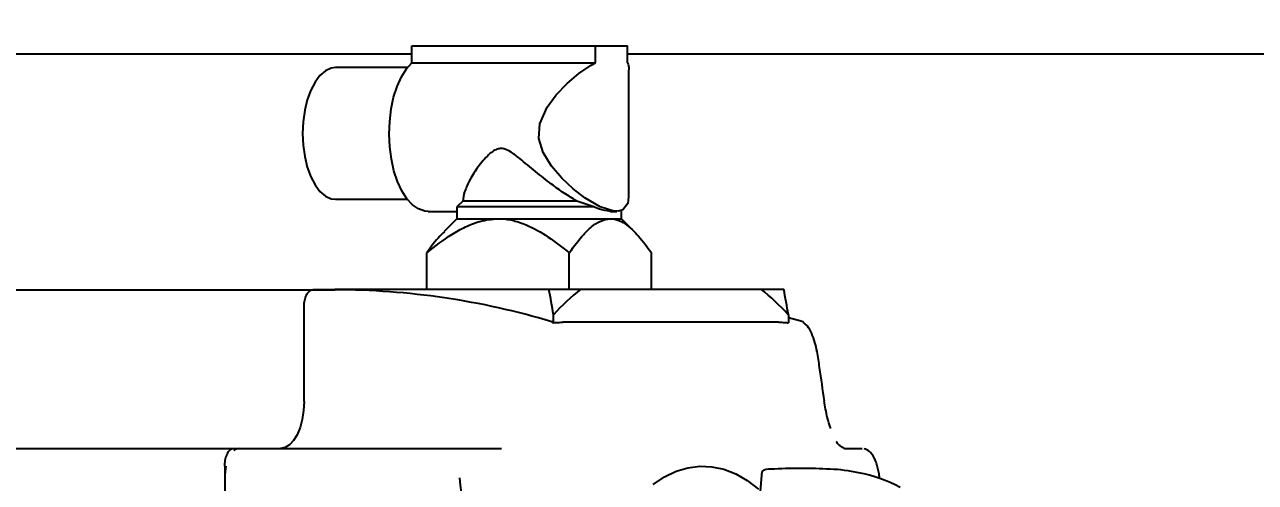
# Model space of a CAD drawing. Header units: inches. Extents: x -347369 to -260369, y 119522 to 149869.
# Drawn here: x -325269.2 to -325059.6, y 140628.3 to 140706.2 of the extents above; entities that cross this region are included whole.
import ezdxf

# ---------------------------------------------------------------- set-up
doc = ezdxf.new("R2010")
doc.units = ezdxf.units.IN
doc.header["$LTSCALE"] = 300
doc.layers.add('MACCHINA', color=40, linetype='Continuous')
doc.layers.add('QUOTE', color=7, linetype='Continuous')
doc.styles.get("Standard").update_dxf_attribs({"font": 'romans.shx'})
doc.dimstyles.new('sc1a100_pollici', dxfattribs={"dimscale": 100, "dimtxt": 3, "dimasz": 3, "dimexe": 0, "dimexo": 0, "dimgap": 1, "dimtad": 1, "dimzin": 12, "dimdsep": 46, "dimtxsty": 'Standard', "dimblk": 'CLOSEDBLANK', "dimcen": 1, "dimclrd": 253, "dimclre": 253, "dimclrt": 2, "dimadec": 0, "dimazin": 3, "dimtfac": 1, "dimtmove": 0, "dimatfit": 1, "dimldrblk": 'CLOSEDBLANK', "dimfxl": 1, "dimtolj": 1, "dimtzin": 0, "dimarcsym": 0})

# ---------------------------------------------------------------- blocks, each defined once
blk = doc.blocks.new('_ClosedBlank')
at = {"color": 0, "linetype": 'ByBlock', "lineweight": -2}
for p, q in [((-1, 0.16667), (0, 0)), ((-1, 0.16667), (-1, -0.16667)), ((0, 0), (-1, -0.16667))]:
    blk.add_line(p, q, dxfattribs=at)
blk = doc.blocks.new('*D16')
at = {"layer": 'Defpoints', "color": 0, "transparency": 16777216}
for p in [(-307383.62, 144199.66), (-325383.62, 140999.66), (-307383.62, 139125.63)]:
    blk.add_point(p, dxfattribs=at)
at = {"layer": 'QUOTE', "color": 253, "lineweight": -2, "transparency": 16777216}
for p, q in [((-325383.62, 140999.66), (-325383.62, 144199.66)), ((-325083.62, 144199.66), (-307683.62, 144199.66)), ((-307383.62, 139125.63), (-307383.62, 144199.66))]:
    blk.add_line(p, q, dxfattribs=at)
at = {"layer": 'QUOTE', "color": 253, "lineweight": -2, "transparency": 16777216, "xscale": 300, "yscale": 300, "zscale": 300, "rotation": 180}
blk.add_blockref('_ClosedBlank', (-325383.62, 144199.66), dxfattribs=at)
at = {"layer": 'QUOTE', "color": 253, "lineweight": -2, "transparency": 16777216, "xscale": 300, "yscale": 300, "zscale": 300}
blk.add_blockref('_ClosedBlank', (-307383.62, 144199.66), dxfattribs=at)
at = {"layer": 'QUOTE', "color": 2, "transparency": 16777216, "char_height": 300, "attachment_point": 5}
for s, insert in [('\\A1;18000', (-316383.62, 144449.66)), ('\\A1;[59\'-0 11/16"]', (-316383.62, 143871.08))]:
    blk.add_mtext(s, dxfattribs=dict(at, insert=insert))
blk = doc.blocks.new('*D20')
at = {"layer": 'Defpoints', "color": 0, "transparency": 16777216}
for p in [(-322483.62, 142999.66), (-325383.62, 140999.66), (-322483.62, 140399.66)]:
    blk.add_point(p, dxfattribs=at)
at = {"layer": 'QUOTE', "color": 253, "lineweight": -2, "transparency": 16777216}
for p, q in [((-325383.62, 140999.66), (-325383.62, 142999.66)), ((-325083.62, 142999.66), (-322783.62, 142999.66)), ((-322483.62, 140399.66), (-322483.62, 142999.66))]:
    blk.add_line(p, q, dxfattribs=at)
at = {"layer": 'QUOTE', "color": 253, "lineweight": -2, "transparency": 16777216, "xscale": 300, "yscale": 300, "zscale": 300, "rotation": 180}
blk.add_blockref('_ClosedBlank', (-325383.62, 142999.66), dxfattribs=at)
at = {"layer": 'QUOTE', "color": 253, "lineweight": -2, "transparency": 16777216, "xscale": 300, "yscale": 300, "zscale": 300}
blk.add_blockref('_ClosedBlank', (-322483.62, 142999.66), dxfattribs=at)
at = {"layer": 'QUOTE', "color": 2, "transparency": 16777216, "char_height": 300, "attachment_point": 5}
for s, insert in [('\\A1;2900', (-323933.62, 143249.66)), ('\\A1;[9\'-6 3/16"]', (-323933.62, 142671.08))]:
    blk.add_mtext(s, dxfattribs=dict(at, insert=insert))
blk = doc.blocks.new('A$C27be3406')
at = {"layer": 'MACCHINA'}
for p, q in [((180.34, 1700.05), (180.34, 1702.9)), ((180.34, 1702.9), (217.08, 1702.9)), ((211.58, 1700.05), (211.58, 1702.9)), ((217.08, 1700.05), (217.08, 1702.9)), ((180.34, 1701.5), (-402.5, 1701.5)), ((180.34, 1700.05), (211.58, 1700.05)), ((457.5, 1701.5), (217.08, 1701.5)), ((179.55, 1699.2), (167.33, 1699.2)), ((217.26, 1677.21), (217.26, 1698.82)), ((167.33, 1676.8), (179.55, 1676.8)), ((189.02, 1676.51), (188.01, 1675.5)), ((188.01, 1675.5), (188.01, 1673.5)), ((211.33, 1675.5), (188.01, 1675.5)), ((208.43, 1676.5), (189.02, 1676.5)), ((211.33, 1675.5), (208.43, 1676.5)), ((216.01, 1673.5), (216.01, 1674.9)), ((183.09, 1674.75), (188.01, 1674.75)), ((188.01, 1673.5), (185.85, 1671.33)), ((188.01, 1673.5), (216.01, 1673.5)), ((214.14, 1674.75), (215.22, 1674.75)), ((218.18, 1671.33), (216.01, 1673.5)), ((182.89, 1661.5), (182.89, 1667.7)), ((207.14, 1661.5), (207.14, 1667.7)), ((221.14, 1661.5), (221.14, 1667.7)), ((18.19, 1661.4), (167.21, 1661.4)), ((167.21, 1661.4), (163.46, 1661.4)), ((167.21, 1661.5), (243.69, 1661.5)), ((167.21, 1661.5), (167.21, 1661.4)), ((161.96, 1642.4), (161.96, 1658.4)), ((204.45, 1655.79), (204.45, 1657.16)), ((244.45, 1657.16), (244.45, 1655.79)), ((246.83, 1655.98), (244.45, 1656.63)), ((204.15, 1655.96), (204.45, 1655.79)), ((242.85, 1655.87), (206.05, 1655.87)), ((247.16, 1655.68), (246.84, 1655.98)), ((247.47, 1655.4), (247.3, 1655.56)), ((60.64, 1634.4), (150.96, 1634.4)), ((190.19, 1634.4), (195.59, 1634.4)), ((253.29, 1634.82), (254.09, 1634.4)), ((254.09, 1634.4), (257.05, 1634.4)), ((148.46, 1631.4), (148.46, 1536.4)), ((239.96, 1630.47), (238.83, 1617.65))]:
    blk.add_line(p, q, dxfattribs=at)
at = {"layer": 'MACCHINA', "flags": 128}
for points in [[(183.09, 1674.75), (182.55, 1674.79), (181.47, 1675.15), (180.44, 1675.85), (179.49, 1676.89), (178.62, 1678.22), (177.88, 1679.81), (177.28, 1681.63), (176.84, 1683.61), (176.57, 1685.72), (176.47, 1687.89), (176.55, 1690.06), (176.8, 1692.17), (177.23, 1694.18), (177.82, 1696.01), (178.54, 1697.63), (179.39, 1698.99), (180.34, 1700.05)], [(217.23, 1677.21), (217.14, 1676.11), (216.28, 1674.98), (215.53, 1674.77), (214.55, 1674.81), (212.38, 1675.54), (209.79, 1677.06), (207.83, 1678.56), (205.89, 1680.37), (204.14, 1682.41), (202.69, 1684.79), (201.98, 1687.17), (202.14, 1689.67), (203.38, 1692.48), (204.93, 1694.58), (206.77, 1696.49), (208.77, 1698.19), (210.87, 1699.64), (211.58, 1700.05)], [(167.33, 1699.2), (166.58, 1699.1), (165.6, 1698.65), (164.68, 1697.86), (163.84, 1696.76), (163.11, 1695.37), (162.52, 1693.74), (162.09, 1691.94), (161.82, 1690), (161.73, 1688)], [(161.73, 1688), (161.82, 1686), (162.09, 1684.06), (162.52, 1682.26), (163.11, 1680.63), (163.84, 1679.24), (164.68, 1678.14), (165.6, 1677.35), (166.58, 1676.9), (167.33, 1676.8)], [(161.96, 1642.4), (161.89, 1640.84), (161.66, 1639.34), (161.29, 1637.96), (160.79, 1636.74), (160.18, 1635.75), (159.49, 1635.01), (158.74, 1634.55), (157.96, 1634.4)], [(221.41, 1628.26), (223.35, 1629.55), (225.34, 1630.51), (227.36, 1631.13), (229.4, 1631.39), (231.44, 1631.3), (233.47, 1630.86), (235.48, 1630.08), (237.44, 1628.95), (239.35, 1627.49)]]:
    blk.add_lwpolyline(points, dxfattribs=at)
at = {"layer": 'MACCHINA'}
for centre, radius, start, end in [((167.13, 1532.69), 128.71, 73.2879, 89.9651), ((-219.23, 1584.65), 429.84, 9.7114, 10.2989), ((233.99, 1630.3), 39.92, 128.6068, 137.7217), ((214.91, 1630.3), 39.92, 42.2783, 51.3932), ((-179.23, 1584.65), 429.84, 9.7114, 10.2989), ((151.04, 1632.81), 1.59, 92.7999, 131.4059), ((157.76, 1629.44), 9.3, 167.8071, 180.2504), ((241.17, 1628.94), 1.95, 81.6638, 128.3413), ((246.52, 1534.38), 96.62, 86.9927, 93.0073), ((250.5, 1603.1), 27.79, 77.7078, 87.7445), ((251.69, 1605.56), 25.15, 61.9829, 79.1663)]:
    blk.add_arc(centre, radius, start, end, dxfattribs=at)
for points, knots in [([(217.08, 1700.05), (217.19, 1699.72), (217.31, 1699.36), (217.26, 1698.86), (217.26, 1698.82)], [0, 0, 0, 0, 0.929833, 1, 1, 1, 1]), ([(208.43, 1676.5), (207.72, 1676.93), (206.29, 1677.79), (203.9, 1679.51), (201.37, 1681.53), (199.11, 1683.42), (197.41, 1684.74), (196.29, 1685.35), (195.38, 1685.49), (194.28, 1685.17), (192.88, 1683.93), (191.34, 1682.04), (190.08, 1679.91), (189.21, 1678.01), (189.08, 1677), (189.02, 1676.5)], [0, 0, 0, 0, 0.083172, 0.166494, 0.273298, 0.380146, 0.438212, 0.476916, 0.504479, 0.532048, 0.598473, 0.703271, 0.808126, 0.904186, 1, 1, 1, 1]), ([(214.14, 1674.75), (213.5, 1674.83), (212.66, 1674.93), (211.6, 1675.39), (211.33, 1675.5)], [0, 0, 0, 0, 0.749408, 1, 1, 1, 1]), ([(182.89, 1667.7), (184.28, 1668.79), (186.39, 1670.44), (189.45, 1672.15), (192.07, 1673.24), (193.97, 1673.41), (195.01, 1673.5)], [0, 0, 0, 0, 0.377562, 0.571739, 0.76553, 1, 1, 1, 1]), ([(195.01, 1673.5), (195.18, 1673.5), (196.06, 1673.48), (197.68, 1673.23), (200.42, 1672.29), (203.63, 1670.45), (205.96, 1668.62), (207.14, 1667.7)], [0, 0, 0, 0, 0.036748, 0.1990313, 0.3655954, 0.6795342, 1, 1, 1, 1]), ([(207.14, 1667.7), (207.94, 1668.79), (209.16, 1670.44), (210.92, 1672.15), (212.44, 1673.24), (213.54, 1673.41), (214.14, 1673.5)], [0, 0, 0, 0, 0.3775621, 0.5717393, 0.7655303, 1, 1, 1, 1]), ([(214.14, 1673.5), (214.56, 1673.46), (215.41, 1673.36), (217.06, 1672.45), (219, 1670.6), (220.42, 1668.68), (221.14, 1667.7)], [0, 0, 0, 0, 0.163706, 0.332134, 0.661912, 1, 1, 1, 1]), ([(185.89, 1671.25), (185.61, 1671.02), (184.55, 1670.08), (183.6, 1668.72), (182.89, 1667.7)], [0, 0, 0, 0, 0.254853, 1, 1, 1, 1]), ([(161.96, 1658.4), (161.98, 1658.74), (162.01, 1659.41), (162.27, 1660.31), (162.65, 1660.99), (163.07, 1661.35), (163.35, 1661.39), (163.46, 1661.4)], [0, 0, 0, 0, 0.214568, 0.429121, 0.64403, 0.859018, 1, 1, 1, 1]), ([(204.45, 1655.79), (204.78, 1655.82), (205.32, 1655.87), (205.85, 1655.87), (206.05, 1655.87)], [0, 0, 0, 0, 0.620907, 1, 1, 1, 1]), ([(242.85, 1655.87), (243.18, 1655.87), (243.71, 1655.86), (244.25, 1655.81), (244.45, 1655.79)], [0, 0, 0, 0, 0.620893, 1, 1, 1, 1]), ([(247.16, 1655.68), (247.19, 1655.68), (247.24, 1655.67), (247.28, 1655.59), (247.3, 1655.56)], [0, 0, 0, 0, 0.6231998, 1, 1, 1, 1]), ([(249.35, 1650.9), (249.24, 1651.42), (249.02, 1652.48), (248.44, 1653.98), (247.91, 1655.03), (247.55, 1655.34), (247.47, 1655.4)], [0, 0, 0, 0, 0.296407, 0.601211, 0.914555, 1, 1, 1, 1]), ([(249.34, 1650.89), (249.35, 1650.9), (249.37, 1650.92), (249.31, 1650.93), (249.28, 1650.93)], [0, 0, 0, 0, 0.421803, 1, 1, 1, 1]), ([(250.59, 1642.48), (250.33, 1644.38), (249.93, 1647.19), (249.5, 1649.99), (249.36, 1650.91)], [0, 0, 0, 0, 0.672386, 1, 1, 1, 1]), ([(251.66, 1637.82), (251.45, 1638.43), (250.98, 1639.83), (250.72, 1641.55), (250.57, 1642.52)], [0, 0, 0, 0, 0.43183, 1, 1, 1, 1]), ([(253.29, 1634.82), (253.09, 1634.96), (252.87, 1635.11), (252.65, 1635.58), (252.63, 1635.61)], [0, 0, 0, 0, 0.925029, 1, 1, 1, 1]), ([(148.46, 1631.4), (148.48, 1631.74), (148.51, 1632.41), (148.77, 1633.31), (149.15, 1633.99), (149.57, 1634.35), (149.85, 1634.39), (149.96, 1634.4)], [0, 0, 0, 0, 0.214553, 0.429089, 0.644003, 0.859005, 1, 1, 1, 1]), ([(149.96, 1634.4), (153.56, 1634.4), (160.76, 1634.4), (171.2, 1634.4), (181.01, 1634.4), (187.13, 1634.4), (190.19, 1634.4)], [0, 0, 0, 0, 0.27999, 0.55998, 0.779989, 1, 1, 1, 1]), ([(259.99, 1629.36), (259.95, 1629.68), (259.87, 1630.3), (259.66, 1631.23), (259.39, 1632.09), (258.95, 1633.1), (258.27, 1634.05), (257.67, 1634.24), (257.37, 1634.34)], [0, 0, 0, 0, 0.121003, 0.243307, 0.366972, 0.491902, 0.744053, 1, 1, 1, 1]), ([(188.48, 1538.4), (189.13, 1544.04), (190.43, 1555.32), (191.36, 1572.34), (191.52, 1590.39), (190.73, 1609.45), (189.23, 1622.75), (188.48, 1629.4)], [0, 0, 0, 0, 0.18667, 0.37334, 0.56001, 0.780004, 1, 1, 1, 1])]:
    blk.add_open_spline(points, degree=3, knots=knots, dxfattribs=at)

msp = doc.modelspace()

# ---------------------------------------------------------------- block references
at = {"layer": 'QUOTE'}
msp.add_blockref('A$C27be3406', (-325383.625, 138999.656), dxfattribs=at)

# ---------------------------------------------------------------- dimensions: what is measured, and where the dimension line sits
for base, p2, picture, middle in [((-307383.625, 144199.656), (-307383.625, 139125.625), '*D16', (-316383.625, 144199.656)), ((-322483.625, 142999.656), (-322483.625, 140399.656), '*D20', (-323933.625, 142999.656))]:
    dim = msp.add_linear_dim(base=base, p1=(-325383.625, 140999.656), p2=p2, dimstyle='sc1a100_pollici', override={"dimpost": '\\X'}, dxfattribs=at)
    dim.commit()
    dim.dimension.update_dxf_attribs({"geometry": picture, "text_midpoint": middle, "dimtype": 160})

doc.saveas('drawing.dxf')
